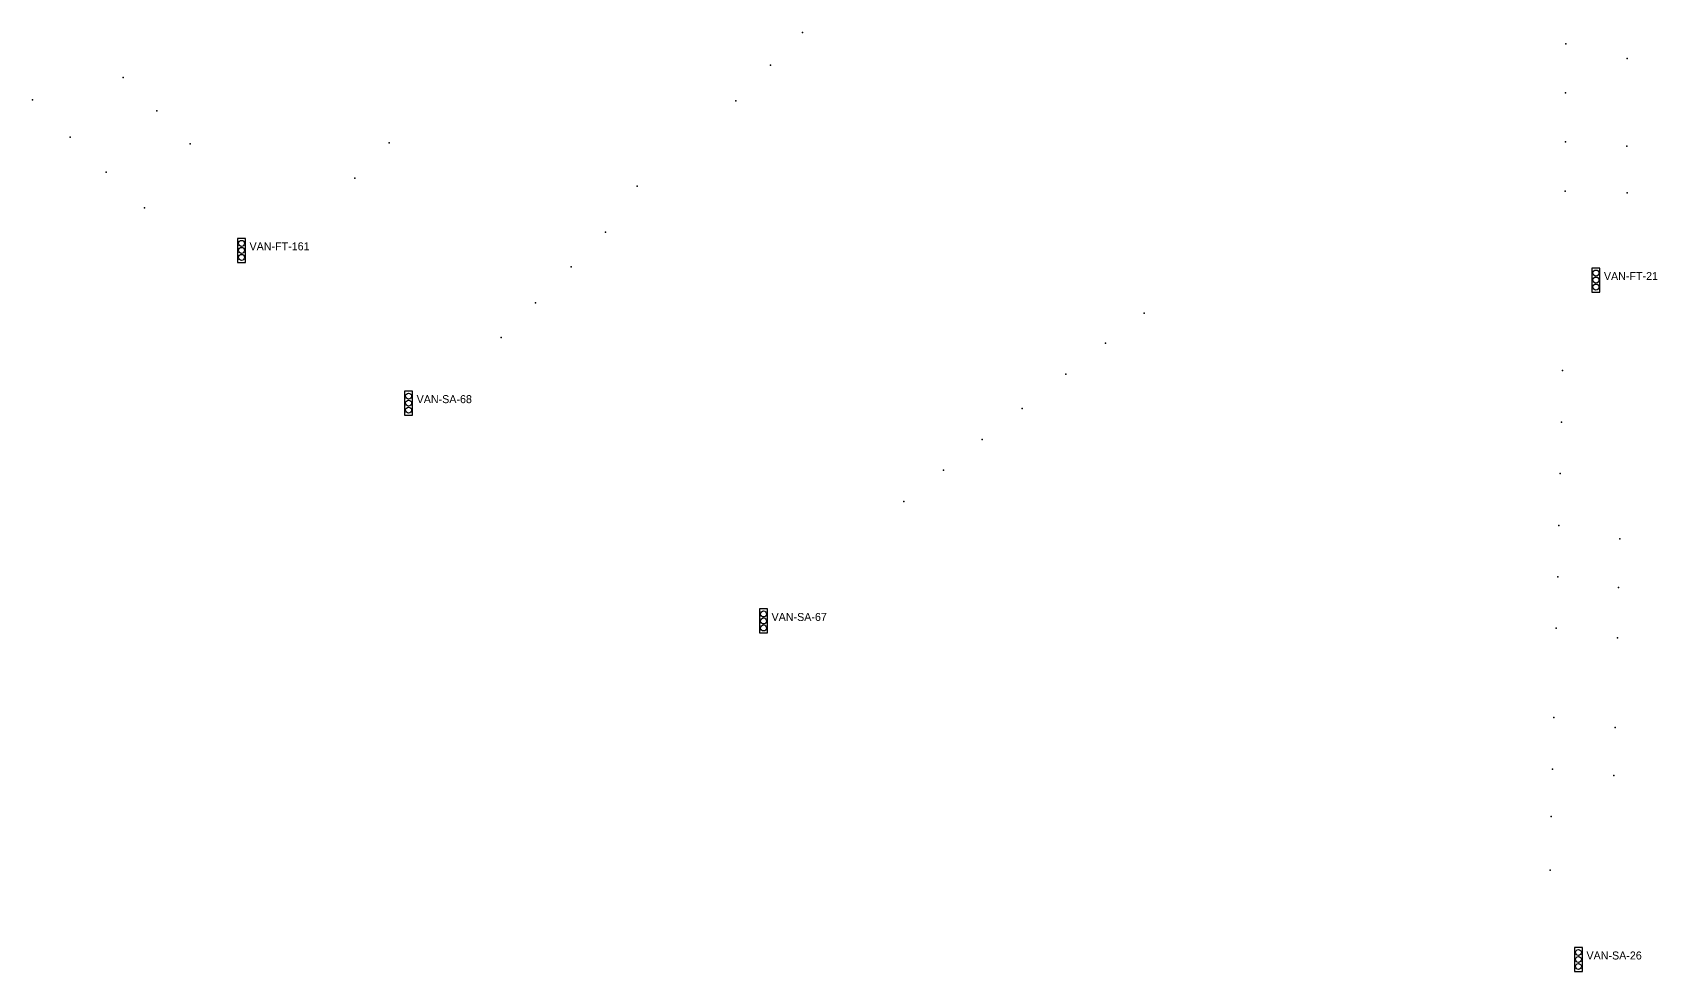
# Model space of a CAD drawing. Header units: inches. Extents: x 486474 to 494239, y 5455982 to 5460069.
# Drawn here: x 491781.7 to 492187.8, y 5458265.2 to 5458499.9 of the extents above; entities that cross this region are included whole.
import ezdxf

# ---------------------------------------------------------------- set-up
doc = ezdxf.new("R2010")
doc.units = ezdxf.units.IN
doc.header["$MEASUREMENT"] = 0
doc.layers.add('Parking Meters', color=10, linetype='Continuous')
doc.layers.add('Traffic Signals', color=10, linetype='Continuous')

msp = doc.modelspace()

# ---------------------------------------------------------------- linework, layer by layer
at = {"layer": 'Parking Meters', "color": 7}
for p in [(491974.16, 5458499.9), (491974.16, 5458499.9), (492164.9, 5458497.1), (492164.9, 5458497.1), (491966.13, 5458491.72), (491966.13, 5458491.72), (492180.25, 5458493.44), (492180.25, 5458493.44), (491804.35, 5458488.61), (491804.35, 5458488.61), (491781.71, 5458483.06), (491781.71, 5458483.06), (491957.46, 5458482.85), (491957.46, 5458482.85), (492164.85, 5458484.78), (492164.85, 5458484.78), (491812.78, 5458480.3), (491812.78, 5458480.3), (491791.11, 5458473.74), (491791.11, 5458473.74), (491821.08, 5458472.11), (491870.88, 5458472.28), (491870.88, 5458472.28), (492164.8, 5458472.54), (492164.8, 5458472.54), (492180.17, 5458471.47), (491800.09, 5458465.01), (491800.09, 5458465.01), (491862.25, 5458463.53), (491862.25, 5458463.53), (491932.78, 5458461.46), (492164.77, 5458460.21), (492180.21, 5458459.79), (492180.21, 5458459.79), (491809.67, 5458456.05), (491809.67, 5458456.05), (491924.92, 5458450.03), (491924.92, 5458450.03), (491916.3, 5458441.34), (491916.3, 5458441.34), (491907.45, 5458432.32), (491907.45, 5458432.32), (492059.55, 5458429.77), (492059.55, 5458429.77), (491898.8, 5458423.69), (491898.8, 5458423.69), (492049.84, 5458422.22), (492049.84, 5458422.22), (492039.92, 5458414.54), (492039.92, 5458414.54), (492164.11, 5458415.4), (492164.11, 5458415.4), (492029.02, 5458405.94), (492029.02, 5458405.94), (492163.81, 5458402.53), (492163.81, 5458402.53), (492019.03, 5458398.17), (492019.03, 5458398.17), (492009.38, 5458390.53), (492009.38, 5458390.53), (492163.45, 5458389.64), (492163.45, 5458389.64), (491999.44, 5458382.68), (491999.44, 5458382.68), (492163.19, 5458376.72), (492163.19, 5458376.72), (492178.4, 5458373.38), (492162.89, 5458363.87), (492162.89, 5458363.87), (492178.06, 5458361.15), (492178.06, 5458361.15), (492162.52, 5458351.02), (492177.79, 5458348.57), (492177.79, 5458348.57), (492161.91, 5458328.67), (492161.91, 5458328.67), (492177.26, 5458326.19), (492161.56, 5458315.75), (492161.56, 5458315.75), (492176.9, 5458314.18), (492176.9, 5458314.18), (492161.27, 5458303.97), (492161.27, 5458303.97), (492161, 5458290.56)]:
    msp.add_point(p, dxfattribs=at)
at = {"layer": 'Traffic Signals', "color": 1}
for points in [[(491832.94, 5458442.45), (491834.94, 5458442.45), (491834.94, 5458448.45), (491832.94, 5458448.45)], [(492171.42, 5458435.03), (492173.42, 5458435.03), (492173.42, 5458441.03), (492171.42, 5458441.03)], [(491874.7, 5458404.26), (491876.7, 5458404.26), (491876.7, 5458410.26), (491874.7, 5458410.26)], [(491963.4, 5458349.82), (491965.4, 5458349.82), (491965.4, 5458355.82), (491963.4, 5458355.82)], [(492167.06, 5458265.21), (492169.06, 5458265.21), (492169.06, 5458271.21), (492167.06, 5458271.21)]]:
    msp.add_lwpolyline(points, close=True, dxfattribs=at)
for centre in [(491833.94, 5458447.2), (491833.94, 5458445.45), (491833.94, 5458443.7), (492172.42, 5458439.78), (492172.42, 5458438.03), (492172.42, 5458436.28), (491875.7, 5458409.01), (491875.7, 5458407.26), (491875.7, 5458405.51), (491964.4, 5458354.57), (491964.4, 5458352.82), (491964.4, 5458351.07), (492168.06, 5458269.96), (492168.06, 5458268.21), (492168.06, 5458266.46)]:
    msp.add_circle(centre, 0.75, dxfattribs=at)

# ---------------------------------------------------------------- texts
for s, p in [('VAN-FT-161', (491835.94, 5458445.45)), ('VAN-FT-21', (492174.42, 5458438.03)), ('VAN-SA-68', (491877.7, 5458407.26)), ('VAN-SA-67', (491966.4, 5458352.82)), ('VAN-SA-26', (492170.06, 5458268.21))]:
    msp.add_text(s, height=2, dxfattribs=at).set_placement(p)

doc.saveas('drawing.dxf')
